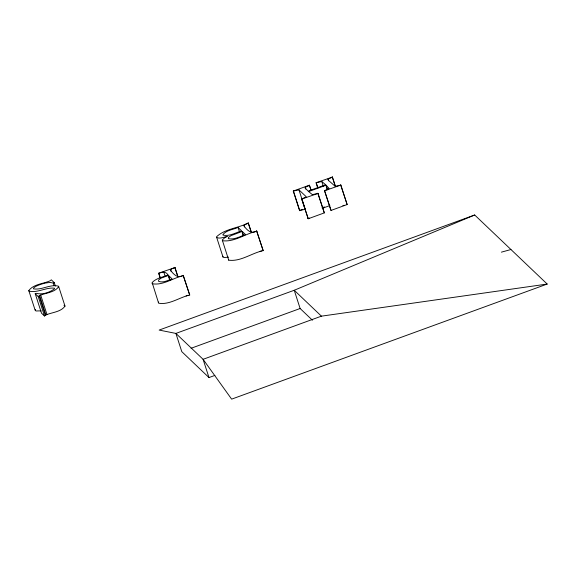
<?xml version="1.0" encoding="UTF-8"?>
<svg xmlns="http://www.w3.org/2000/svg" width="576" height="576" viewBox="0 0 576 576"><rect width="100%" height="100%" fill="white"/><g stroke="black" fill="none" stroke-linecap="round" stroke-linejoin="round"><path stroke-width="0.86" d="M178.02 276.854L175.018 267.545L171.641 268.898L170.46 270.122C173.52 274.392 177.941 279 183.197 275.342L189.72 295.027C179.59 297.266 169.358 305.136 158.63 303.206L152.143 282.557C156.204 278.136 162.706 277.128 168.113 275.09L169.481 279.324M158.314 302.659L158.429 302.018M248.472 223.171L245.117 224.51L243.878 225.756C246.895 230.112 251.41 234.598 256.658 230.962L263.174 250.646C251.878 252.958 240.653 261.871 228.73 260.172L222.257 239.969L224.683 237.766L227.318 236.39C223.949 237.046 220.097 239.04 216.713 237.564L216.526 236.801C224.899 228.773 238.248 228.204 248.234 222.948L251.482 232.474M54.295 282.672L53.266 283.046L49.932 282.427L45.425 283.054A12.442 3.262 -17.9 0 0 36.598 286.006L34.538 287.172L33.487 288.166L33.523 288.857C41.767 290.297 50.263 283.954 58.464 286.157L58.716 286.661C54.562 292.63 45.806 292.802 39.578 295.524L38.21 296.546L35.215 293.695L36.245 293.321C42.408 294.955 49.529 292.522 54.504 288.828L54.482 288.187C46.051 287.143 37.462 293.206 29.066 291.132L28.8 290.599C33.516 284.09 43.2 283.896 50.098 280.814L51.329 279.842L54.295 282.672L55.39 286.056M58.716 286.661L65.002 306.115C60.847 312.091 52.092 312.257 45.864 314.986L44.496 316.008L41.501 313.157L35.215 293.695M41.177 310.846L36.115 310.975L35.352 310.586L35.266 309.413M335.455 186.386L332.446 177.084L328.039 179.1L328.356 180.281L335.174 186.3L340.862 185.098L347.148 204.559L331.013 210.442L324.49 190.764L329.119 188.474L326.124 185.184L308.628 191.57L312.336 194.63L318.031 193.428L324.317 212.89L308.203 218.765L301.68 199.08L306.295 196.798L298.958 189.857L293.263 191.059L309.377 185.184L311.249 190.483M309.614 185.407L306.367 186.696L305.057 187.942L308.153 191.117L325.656 184.738L321.79 181.534L316.073 182.743L332.446 177.084M474.689 214.992L294.235 290.261L175.896 333.418L159.134 330.077L474.689 214.992L547.2 284.054L231.638 399.146L203.09 359.316L175.896 333.418L181.793 351.662L208.98 377.561L214.898 375.401M301.68 199.08L318.031 193.428M324.49 190.764L340.862 185.098M293.263 191.059L299.549 210.521L302.774 209.34M299.549 210.521L305.244 209.318L298.958 189.857M256.889 231.192C245.592 233.496 234.374 242.41 222.444 240.71M321.941 207.842L324.439 206.928M322.416 208.296L329.911 205.56M307.966 218.534L309.305 218.052M160.279 278.28L158.638 273.204L175.018 267.545M158.638 273.204L158.875 273.434C162.101 271.728 166.09 271.26 168.113 275.09M183.434 275.566C173.311 277.812 163.073 285.674 152.345 283.752L152.035 283.198M191.088 348.271L300.125 308.506L312.422 320.22M547.2 284.054L321.422 316.159L203.09 359.316L208.98 377.561M242.222 231.415L230.983 235.656L228.478 237.384L228.298 238.644C234.158 240.012 240.113 236.448 245.549 234.576L242.222 231.415L243.583 235.642M168.473 275.436L161.23 278.086L158.681 279.886L158.551 281.318C163.001 283.176 167.904 280.339 172.073 278.87L168.473 275.436L170.114 280.512M259.582 251.554L261.526 250.942M186.12 295.934L188.064 295.315M238.082 227.47C233.086 229.579 226.289 230.17 222.847 234.698L223.049 235.109C229.37 236.599 235.699 232.69 241.632 230.854L238.082 227.47L239.45 231.703M501.401 252.151L510.948 249.523M342.871 205.603L344.239 205.258M228.528 257.134L224.46 257.522L222.998 257.018L216.713 237.564M63.965 305.23L65.002 306.115M347.148 204.559L340.632 184.874M324.317 212.89L317.794 193.205M263.174 250.646L256.658 230.962M321.422 316.159L294.235 290.261L300.125 308.506M189.72 295.027L183.197 275.342M332.208 176.854L335.218 186.163M328.039 179.1L328.586 180.792M326.124 185.184L327.492 189.418M326.203 186.43L327.298 189.814M321.79 181.534L323.431 186.61M324.727 190.987L331.013 210.442M316.303 182.966L317.945 188.042M316.073 182.743L317.707 187.819M309.377 185.184L311.018 190.26M305.23 187.416L305.777 189.108M301.918 199.303L308.203 218.765M293.501 191.282L299.786 210.744M248.234 222.948L251.244 232.25M244.015 225.252L244.555 226.944M242.179 232.546L243 235.08M174.78 267.322L177.516 275.782M170.539 269.647L171.086 271.339M163.8 272.009L165.161 276.235M158.875 273.434L160.243 277.661M53.266 283.046L54.086 285.581M40.658 294.998L46.944 314.46M39.578 295.524L45.864 314.986M39.24 296.172L45.526 315.634M38.21 296.546L44.496 316.008M28.8 290.599L35.086 310.061M228.542 259.423L228.73 260.172M222.811 256.255L222.998 257.018"/></g></svg>
